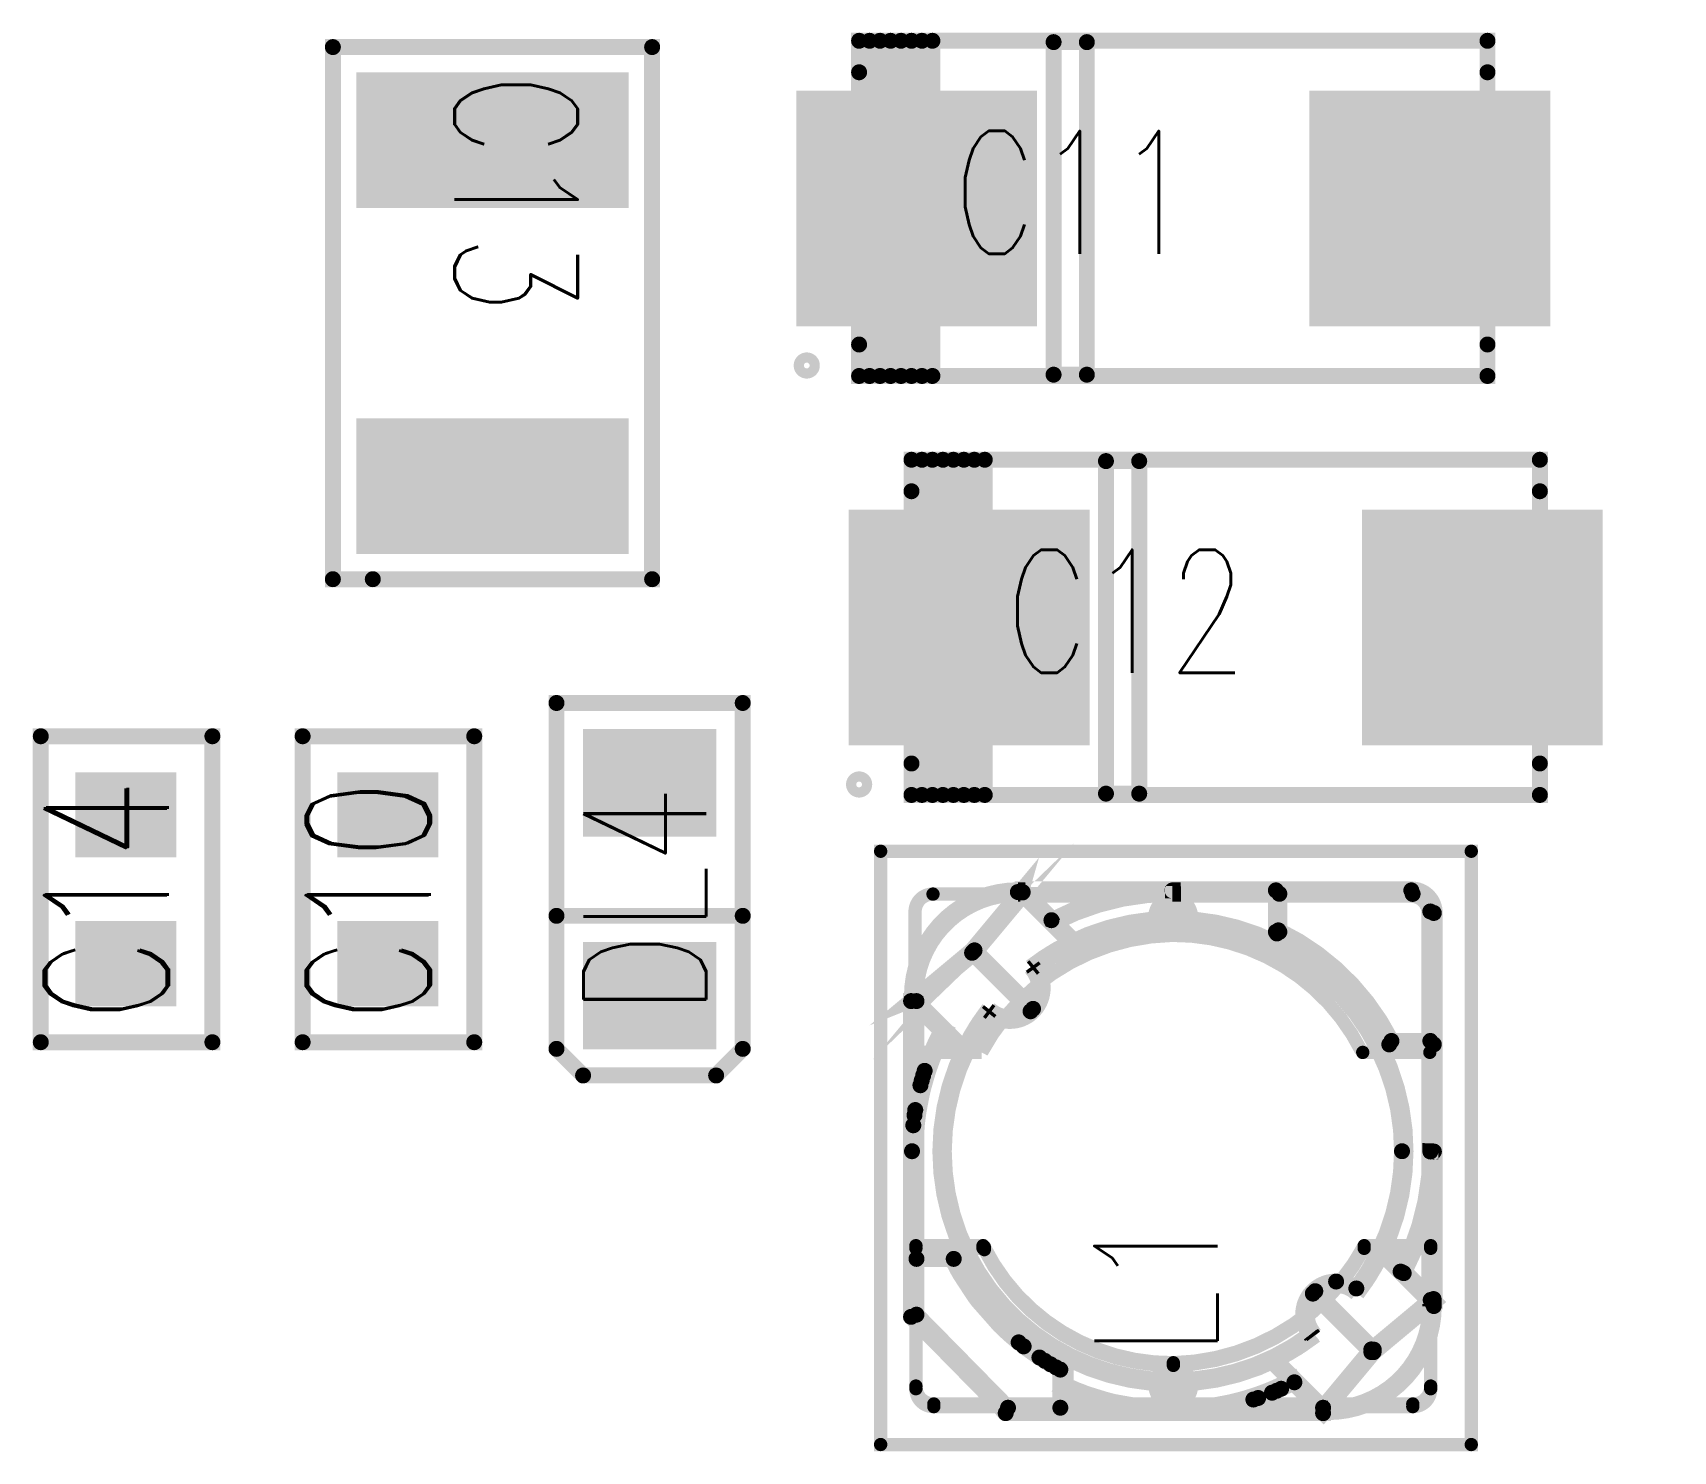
# Model space of a CAD drawing. Extents: x -711 to 95, y -82 to 290.
# Drawn here: x -610.89 to -595.23, y 140.63 to 154.18 of the extents above; entities that cross this region are included whole.
import ezdxf

# ---------------------------------------------------------------- set-up
doc = ezdxf.new("R2010")
doc.units = 0
doc.linetypes.add('TRMIDX_0', pattern=[2, 1, 1])
doc.linetypes.add('TRMIDX_1', pattern=[2, 1, 1])
for name, color, linetype in [('DRIL_NPLTE_THRU_01', 96, 'CONTINUOUS'), ('DRIL_NPLTE_THRU_02', 255, 'CONTINUOUS'), ('DRIL_NPLTE_THRU_03', 3, 'CONTINUOUS'), ('DRIL_NPLTE_THRU_04', 136, 'CONTINUOUS'), ('DRIL_NPLTE_THRU_05', 176, 'CONTINUOUS'), ('DRIL_NPLTE_THRU_06', 16, 'CONTINUOUS'), ('DRIL_PLTE_THRU_01', 96, 'CONTINUOUS'), ('DRIL_PLTE_THRU_02', 255, 'CONTINUOUS'), ('DRIL_PLTE_THRU_03', 3, 'CONTINUOUS'), ('DRIL_PLTE_THRU_04', 136, 'CONTINUOUS'), ('DRIL_PLTE_THRU_05', 176, 'CONTINUOUS'), ('DRIL_PLTE_THRU_06', 16, 'CONTINUOUS'), ('PADS_BOT', 1, 'CONTINUOUS'), ('PADS_INNER', 3, 'CONTINUOUS'), ('PADS_TOP', 3, 'CONTINUOUS'), ('PADS_XR_21', 3, 'CONTINUOUS'), ('PADS_XR_23', 136, 'CONTINUOUS'), ('PADS_XR_27', 3, 'CONTINUOUS'), ('PART_NAME_26', 255, 'CONTINUOUS'), ('PART_NAME_27', 3, 'CONTINUOUS'), ('PART_TOP_2DLINE_26', 255, 'CONTINUOUS'), ('PART_TOP_2DLINE_27', 3, 'CONTINUOUS'), ('PART_TOP_COPPER_21', 3, 'CONTINUOUS'), ('PART_TOP_COPPER_23', 136, 'CONTINUOUS'), ('PART_TOP_COPPER_26', 255, 'CONTINUOUS')]:
    doc.layers.add(name, color=color, linetype=linetype)
doc.styles.add('W0$1524', font='simplex', dxfattribs={"width": 0.75})

# ---------------------------------------------------------------- blocks, each defined once
blk = doc.blocks.new('SMOOTH_0$1524')
at = {"const_width": 0.0762}
blk.add_lwpolyline([(-0.0381, 0, 1), (0.0381, 0, 1)], format="xyb", close=True, dxfattribs=at)
blk = doc.blocks.new('PART_BODY_TOP_65')
at = {"layer": 'PART_TOP_2DLINE_26', "const_width": 0.1524}
blk.add_lwpolyline([(-1.4605, -0.8255), (-1.4605, 0.8128), (-1.4605, 0.8128), (1.4605, 0.8128), (1.4605, -0.8255), (-1.4605, -0.8255)], dxfattribs=at)
at = {"layer": 'PART_TOP_2DLINE_27', "const_width": 0.1524}
blk.add_lwpolyline([(-1.4605, -0.8255), (-1.4605, 0.8128), (-1.4605, 0.8128), (1.4605, 0.8128), (1.4605, -0.8255), (-1.4605, -0.8255)], dxfattribs=at)
at = {"layer": 'PART_TOP_2DLINE_26'}
for p in [(-1.4605, 0.8128), (-1.4605, 0.8128), (1.4605, 0.8128), (-1.4605, -0.8255), (-1.4605, -0.8255), (1.4605, -0.8255)]:
    blk.add_blockref('SMOOTH_0$1524', p, dxfattribs=at)
at = {"layer": 'PART_TOP_2DLINE_27'}
for p in [(-1.4605, 0.8128), (-1.4605, 0.8128), (1.4605, 0.8128), (-1.4605, -0.8255), (-1.4605, -0.8255), (1.4605, -0.8255)]:
    blk.add_blockref('SMOOTH_0$1524', p, dxfattribs=at)
blk = doc.blocks.new('DRIL_HOLE_0')
blk.add_lwpolyline([(0, 0, 1), (0, 0, 1)], format="xyb", close=True)
blk = doc.blocks.new('PAD_0')
blk.add_lwpolyline([(0, 0, 1), (0, 0, 1)], format="xyb", close=True)
blk = doc.blocks.new('PAD_1')
at = {"const_width": 0.8128}
blk.add_lwpolyline([(-0.4826, 0), (0.4826, 0)], dxfattribs=at)
blk = doc.blocks.new('STK_TOP_11')
at = {"layer": 'DRIL_PLTE_THRU_01'}
blk.add_blockref('DRIL_HOLE_0', (0, 0), dxfattribs=at)
at = {"layer": 'DRIL_PLTE_THRU_02'}
blk.add_blockref('DRIL_HOLE_0', (0, 0), dxfattribs=at)
at = {"layer": 'DRIL_PLTE_THRU_03'}
blk.add_blockref('DRIL_HOLE_0', (0, 0), dxfattribs=at)
at = {"layer": 'DRIL_PLTE_THRU_04'}
blk.add_blockref('DRIL_HOLE_0', (0, 0), dxfattribs=at)
at = {"layer": 'DRIL_PLTE_THRU_05'}
blk.add_blockref('DRIL_HOLE_0', (0, 0), dxfattribs=at)
at = {"layer": 'DRIL_PLTE_THRU_06'}
blk.add_blockref('DRIL_HOLE_0', (0, 0), dxfattribs=at)
at = {"layer": 'PADS_BOT'}
blk.add_blockref('PAD_0', (0, 0), dxfattribs=at)
at = {"layer": 'PADS_INNER'}
blk.add_blockref('PAD_0', (0, 0), dxfattribs=at)
at = {"layer": 'PADS_TOP', "rotation": 90}
blk.add_blockref('PAD_1', (0, 0), dxfattribs=at)
blk = doc.blocks.new('SYM_TOP_9')
for name, p in [('PART_BODY_TOP_65', (0, 0)), ('STK_TOP_11', (-0.7112, 0)), ('STK_TOP_11', (0.7112, 0))]:
    blk.add_blockref(name, p)
blk = doc.blocks.new('PART_TOP_9')
blk.add_blockref('SYM_TOP_9', (0, 0))
at = {"layer": 'PART_NAME_26', "style": 'W0$1524', "width": 0.75}
blk.add_text('C10', height=1.17348, dxfattribs=at).set_placement((-1.25603, -0.4109506667))
at = {"layer": 'PART_NAME_27', "style": 'W0$1524', "width": 0.75}
blk.add_text('C10', height=1.17348, dxfattribs=at).set_placement((-1.2644966667, -0.389784))
blk = doc.blocks.new('PART_BODY_TOP_85')
at = {"layer": 'PART_TOP_2DLINE_26', "const_width": 0.1524}
for points in [[(2.99974, 1.2996333333), (2.99974, 1.6002), (-2.99974, 1.6002), (-2.99974, 1.2996333333)], [(2.99974, -1.2996333333), (2.99974, -1.5997766667), (-2.99974, -1.5997766667), (-2.99974, -1.2996333333)]]:
    blk.add_lwpolyline(points, dxfattribs=at)
at = {"layer": 'PART_TOP_2DLINE_27', "const_width": 0.1524}
for points in [[(-2.99974, -1.5997766667), (-2.99974, 1.6002), (2.99974, 1.6002), (2.99974, -1.5997766667), (-2.99974, -1.5997766667)], [(-2.99974, -1.5997766667), (-2.99974, 1.6002)], [(-2.8998333333, -1.5997766667), (-2.8998333333, 1.6002)], [(-2.7999266667, -1.5997766667), (-2.7999266667, 1.6002)], [(-2.6995966667, -1.5997766667), (-2.6995966667, 1.6002)], [(-2.59969, -1.5997766667), (-2.59969, 1.6002)], [(-2.4997833333, -1.5997766667), (-2.4997833333, 1.6002)], [(-2.3998766667, -1.5997766667), (-2.3998766667, 1.6002)], [(-2.29997, -1.5997766667), (-2.29997, 1.6002)]]:
    blk.add_lwpolyline(points, dxfattribs=at)
at = {"layer": 'PART_TOP_COPPER_26', "const_width": 0.1524}
blk.add_lwpolyline([(-1.143, 1.5875), (-0.8255, 1.5875), (-0.8255, -1.5875), (-1.143, -1.5875)], close=True, dxfattribs=at)
blk.add_lwpolyline([(-3.54838, -1.4998693333, 1), (-3.4510133333, -1.4998693333, 1)], format="xyb", close=True, dxfattribs=at)
at = {"layer": 'PART_TOP_2DLINE_26'}
for p in [(-2.99974, 1.6002), (2.99974, 1.6002), (-2.99974, 1.2996333333), (2.99974, 1.2996333333), (-2.99974, -1.2996333333), (2.99974, -1.2996333333), (-2.99974, -1.5997766667), (2.99974, -1.5997766667)]:
    blk.add_blockref('SMOOTH_0$1524', p, dxfattribs=at)
at = {"layer": 'PART_TOP_2DLINE_27'}
for p in [(-2.99974, 1.6002), (-2.99974, 1.6002), (-2.8998333333, 1.6002), (-2.7999266667, 1.6002), (-2.6995966667, 1.6002), (-2.59969, 1.6002), (-2.4997833333, 1.6002), (-2.3998766667, 1.6002), (-2.29997, 1.6002), (2.99974, 1.6002), (-2.99974, -1.5997766667), (-2.99974, -1.5997766667), (-2.99974, -1.5997766667), (-2.8998333333, -1.5997766667), (-2.7999266667, -1.5997766667), (-2.6995966667, -1.5997766667), (-2.59969, -1.5997766667), (-2.4997833333, -1.5997766667), (-2.3998766667, -1.5997766667), (-2.29997, -1.5997766667), (2.99974, -1.5997766667)]:
    blk.add_blockref('SMOOTH_0$1524', p, dxfattribs=at)
at = {"layer": 'PART_TOP_COPPER_26'}
for p in [(-1.143, 1.5875), (-0.8255, 1.5875), (-1.143, -1.5875), (-0.8255, -1.5875)]:
    blk.add_blockref('SMOOTH_0$1524', p, dxfattribs=at)
blk = doc.blocks.new('PAD_2')
at = {"const_width": 2.2495933333}
blk.add_lwpolyline([(-1.1497733333, 0), (1.1497733333, 0)], dxfattribs=at)
blk = doc.blocks.new('STK_TOP_35')
at = {"layer": 'DRIL_NPLTE_THRU_01'}
blk.add_blockref('DRIL_HOLE_0', (0, 0), dxfattribs=at)
at = {"layer": 'DRIL_NPLTE_THRU_02'}
blk.add_blockref('DRIL_HOLE_0', (0, 0), dxfattribs=at)
at = {"layer": 'DRIL_NPLTE_THRU_03'}
blk.add_blockref('DRIL_HOLE_0', (0, 0), dxfattribs=at)
at = {"layer": 'DRIL_NPLTE_THRU_04'}
blk.add_blockref('DRIL_HOLE_0', (0, 0), dxfattribs=at)
at = {"layer": 'DRIL_NPLTE_THRU_05'}
blk.add_blockref('DRIL_HOLE_0', (0, 0), dxfattribs=at)
at = {"layer": 'DRIL_NPLTE_THRU_06'}
blk.add_blockref('DRIL_HOLE_0', (0, 0), dxfattribs=at)
at = {"layer": 'PADS_BOT'}
blk.add_blockref('PAD_0', (0, 0), dxfattribs=at)
at = {"layer": 'PADS_INNER'}
blk.add_blockref('PAD_0', (0, 0), dxfattribs=at)
at = {"layer": 'PADS_TOP'}
blk.add_blockref('PAD_2', (0, 0), dxfattribs=at)
at = {"layer": 'PADS_XR_27'}
blk.add_blockref('PAD_0', (0, 0), dxfattribs=at)
blk = doc.blocks.new('SYM_TOP_29')
for name, p in [('PART_BODY_TOP_85', (0, 0)), ('STK_TOP_35', (-2.44983, 0)), ('STK_TOP_35', (2.44983, 0))]:
    blk.add_blockref(name, p)
blk = doc.blocks.new('PART_TOP_10')
blk.add_blockref('SYM_TOP_29', (0, 0))
at = {"layer": 'PART_NAME_26', "style": 'W0$1524', "width": 0.75}
blk.add_text('C11', height=1.17348, dxfattribs=at).set_placement((-2.1001566667, -0.432964))
at = {"layer": 'PART_NAME_27', "style": 'W0$1524', "width": 0.75}
blk.add_text('C11', height=1.17348, dxfattribs=at).set_placement((-2.1001566667, -0.432964))
blk = doc.blocks.new('PART_TOP_11')
blk.add_blockref('SYM_TOP_29', (0, 0))
at = {"layer": 'PART_NAME_26', "style": 'W0$1524', "width": 0.75}
blk.add_text('C12', height=1.17348, dxfattribs=at).set_placement((-2.1001566667, -0.432964))
at = {"layer": 'PART_NAME_27', "style": 'W0$1524', "width": 0.75}
blk.add_text('C12', height=1.17348, dxfattribs=at).set_placement((-2.1001566667, -0.432964))
blk = doc.blocks.new('PART_BODY_TOP_63')
at = {"layer": 'PART_TOP_2DLINE_26', "const_width": 0.1524}
blk.add_lwpolyline([(2.54, -1.143), (2.54, -1.524), (-2.54, -1.524), (-2.54, 1.524), (2.54, 1.524), (2.54, -1.143)], dxfattribs=at)
at = {"layer": 'PART_TOP_2DLINE_27', "const_width": 0.1524}
blk.add_lwpolyline([(2.54, -1.524), (2.54, 1.524), (-2.54, 1.524), (-2.54, -1.524), (2.54, -1.524)], dxfattribs=at)
at = {"layer": 'PART_TOP_2DLINE_26'}
for p in [(-2.54, 1.524), (2.54, 1.524), (2.54, -1.143), (2.54, -1.143), (-2.54, -1.524), (2.54, -1.524)]:
    blk.add_blockref('SMOOTH_0$1524', p, dxfattribs=at)
at = {"layer": 'PART_TOP_2DLINE_27'}
for p in [(-2.54, 1.524), (2.54, 1.524), (-2.54, -1.524), (2.54, -1.524), (2.54, -1.524)]:
    blk.add_blockref('SMOOTH_0$1524', p, dxfattribs=at)
blk = doc.blocks.new('PAD_3')
at = {"const_width": 1.2954}
blk.add_lwpolyline([(-1.3000566667, 0), (1.3000566667, 0)], dxfattribs=at)
blk = doc.blocks.new('STK_TOP_9')
at = {"layer": 'DRIL_PLTE_THRU_01'}
blk.add_blockref('DRIL_HOLE_0', (0, 0), dxfattribs=at)
at = {"layer": 'DRIL_PLTE_THRU_02'}
blk.add_blockref('DRIL_HOLE_0', (0, 0), dxfattribs=at)
at = {"layer": 'DRIL_PLTE_THRU_03'}
blk.add_blockref('DRIL_HOLE_0', (0, 0), dxfattribs=at)
at = {"layer": 'DRIL_PLTE_THRU_04'}
blk.add_blockref('DRIL_HOLE_0', (0, 0), dxfattribs=at)
at = {"layer": 'DRIL_PLTE_THRU_05'}
blk.add_blockref('DRIL_HOLE_0', (0, 0), dxfattribs=at)
at = {"layer": 'DRIL_PLTE_THRU_06'}
blk.add_blockref('DRIL_HOLE_0', (0, 0), dxfattribs=at)
at = {"layer": 'PADS_BOT'}
blk.add_blockref('PAD_0', (0, 0), dxfattribs=at)
at = {"layer": 'PADS_INNER'}
blk.add_blockref('PAD_0', (0, 0), dxfattribs=at)
at = {"layer": 'PADS_TOP', "rotation": 90}
blk.add_blockref('PAD_3', (0, 0), dxfattribs=at)
blk = doc.blocks.new('SYM_TOP_7')
for name, p in [('STK_TOP_9', (-1.651, 0)), ('STK_TOP_9', (1.651, 0)), ('PART_BODY_TOP_63', (0, 0))]:
    blk.add_blockref(name, p)
blk = doc.blocks.new('PART_TOP_12')
blk.add_blockref('SYM_TOP_7', (0, 0))
at = {"layer": 'PART_NAME_26', "style": 'W0$1524', "width": 0.75}
blk.add_text('C13', height=1.17348, dxfattribs=at).set_placement((-2.2931966667, -0.3635373333))
at = {"layer": 'PART_NAME_27', "style": 'W0$1524', "width": 0.75}
blk.add_text('C13', height=1.17348, dxfattribs=at).set_placement((-2.2915033333, -0.3601506667))
blk = doc.blocks.new('PART_TOP_13')
blk.add_blockref('SYM_TOP_9', (0, 0))
at = {"layer": 'PART_NAME_26', "style": 'W0$1524', "width": 0.75}
blk.add_text('C14', height=1.17348, dxfattribs=at).set_placement((-1.25603, -0.4109506667))
at = {"layer": 'PART_NAME_27', "style": 'W0$1524', "width": 0.75}
blk.add_text('C14', height=1.17348, dxfattribs=at).set_placement((-1.2644966667, -0.389784))
blk = doc.blocks.new('PART_BODY_TOP_72')
at = {"layer": 'PART_TOP_2DLINE_26', "const_width": 0.1524}
for points in [[(-1.778, -0.635), (-1.524, -0.889), (1.778, -0.889), (1.778, 0.889), (-1.524, 0.889), (-1.778, 0.635), (-1.778, -0.635)], [(-0.254, 0.889), (-0.254, -0.889)]]:
    blk.add_lwpolyline(points, dxfattribs=at)
at = {"layer": 'PART_TOP_2DLINE_27', "const_width": 0.1524}
for points in [[(-1.778, -0.635), (-1.524, -0.889), (1.778, -0.889), (1.778, 0.889), (-1.524, 0.889), (-1.778, 0.635), (-1.778, -0.635)], [(-0.254, 0.889), (-0.254, -0.889)]]:
    blk.add_lwpolyline(points, dxfattribs=at)
at = {"layer": 'PART_TOP_2DLINE_26'}
for p in [(-1.524, 0.889), (-0.254, 0.889), (1.778, 0.889), (-1.778, 0.635), (-1.778, -0.635), (-1.778, -0.635), (-1.524, -0.889), (-0.254, -0.889), (1.778, -0.889)]:
    blk.add_blockref('SMOOTH_0$1524', p, dxfattribs=at)
at = {"layer": 'PART_TOP_2DLINE_27'}
for p in [(-1.524, 0.889), (-0.254, 0.889), (1.778, 0.889), (-1.778, 0.635), (-1.778, -0.635), (-1.778, -0.635), (-1.524, -0.889), (-0.254, -0.889), (1.778, -0.889)]:
    blk.add_blockref('SMOOTH_0$1524', p, dxfattribs=at)
blk = doc.blocks.new('PAD_7')
at = {"const_width": 1.02616}
blk.add_lwpolyline([(-0.6366933333, 0), (0.6366933333, 0)], dxfattribs=at)
blk = doc.blocks.new('STK_TOP_22')
at = {"layer": 'DRIL_PLTE_THRU_01'}
blk.add_blockref('DRIL_HOLE_0', (0, 0), dxfattribs=at)
at = {"layer": 'DRIL_PLTE_THRU_02'}
blk.add_blockref('DRIL_HOLE_0', (0, 0), dxfattribs=at)
at = {"layer": 'DRIL_PLTE_THRU_03'}
blk.add_blockref('DRIL_HOLE_0', (0, 0), dxfattribs=at)
at = {"layer": 'DRIL_PLTE_THRU_04'}
blk.add_blockref('DRIL_HOLE_0', (0, 0), dxfattribs=at)
at = {"layer": 'DRIL_PLTE_THRU_05'}
blk.add_blockref('DRIL_HOLE_0', (0, 0), dxfattribs=at)
at = {"layer": 'DRIL_PLTE_THRU_06'}
blk.add_blockref('DRIL_HOLE_0', (0, 0), dxfattribs=at)
at = {"layer": 'PADS_BOT'}
blk.add_blockref('PAD_0', (0, 0), dxfattribs=at)
at = {"layer": 'PADS_INNER'}
blk.add_blockref('PAD_0', (0, 0), dxfattribs=at)
at = {"layer": 'PADS_TOP', "rotation": 90}
blk.add_blockref('PAD_7', (0, 0), dxfattribs=at)
at = {"layer": 'PADS_XR_27'}
blk.add_blockref('PAD_0', (0, 0), dxfattribs=at)
blk = doc.blocks.new('SYM_TOP_16')
for name, p in [('STK_TOP_22', (-1.016, 0)), ('STK_TOP_22', (1.016, 0)), ('PART_BODY_TOP_72', (0, 0))]:
    blk.add_blockref(name, p)
blk = doc.blocks.new('PART_TOP_47')
blk.add_blockref('SYM_TOP_16', (0, 0))
at = {"layer": 'PART_NAME_26', "style": 'W0$1524', "width": 0.75}
blk.add_text('DL4', height=1.17348, dxfattribs=at).set_placement((-1.2022666667, -0.5413373333))
at = {"layer": 'PART_NAME_27', "style": 'W0$1524', "width": 0.75}
blk.add_text('DL4', height=1.17348, dxfattribs=at).set_placement((-1.2018433333, -0.5413373333))
blk = doc.blocks.new('SMOOTH_0$127')
at = {"const_width": 0.0635}
blk.add_lwpolyline([(-0.03175, 0, 1), (0.03175, 0, 1)], format="xyb", close=True, dxfattribs=at)
blk = doc.blocks.new('PART_BODY_TOP_76')
at = {"layer": 'PART_TOP_2DLINE_26'}
for points, const_width in [([(-2.80162, -2.8448), (-2.80162, 2.794), (2.86258, 2.794), (2.86258, -2.8448), (-2.80162, -2.8448)], 0.127), ([(-1.0291233333, 2.0963466667), (-1.0291233333, 2.4519466667), (-1.5616766667, 2.4519466667), (-2.4502533333, 1.5781866667), (-2.4502533333, 1.0786533333), (-2.0861866667, 1.0786533333), (-2.06502, 1.1192933333), (-2.0349633333, 1.1730566667), (-2.0032133333, 1.2259733333), (-1.9706166667, 1.2780433333), (-1.86436, 1.42875), (-1.82626, 1.4765866667), (-1.7873133333, 1.524), (-1.7470966667, 1.5701433333), (-1.70561, 1.6150166667), (-1.6628533333, 1.6590433333), (-1.4334066667, 1.8613966667), (-1.3843, 1.8982266667), (-1.17856, 2.0328466667), (-1.12522, 2.0633266667), (-1.01473, 2.11963), (-0.99187, 2.0734866667), (-1.0460566667, 2.0463933333), (-1.09982, 2.01803), (-1.15189, 1.9883966667), (-1.35382, 1.8571633333), (-1.4012333333, 1.82118), (-1.4943666667, 1.7454033333), (-1.53924, 1.70561), (-1.5832666667, 1.66497), (-1.6264466667, 1.62306), (-1.66751, 1.5803033333), (-1.70815, 1.5358533333), (-1.74752, 1.49098), (-1.8588566667, 1.3495866667), (-1.89357, 1.30048), (-1.9896666667, 1.1476566667), (-2.0193, 1.0951633333), (-2.05486, 1.0270066667), (-2.5019, 1.0270066667), (-2.5019, 1.6002), (-1.58242, 2.5035933333), (-0.9774766667, 2.5035933333), (-0.9774766667, 2.0963466667), (-1.0291233333, 2.0963466667)], 0.1524), ([(-1.58242, 2.5035933333), (1.4321366667, 2.5035933333), (1.4321366667, 2.4519466667), (-1.5616766667, 2.4519466667)], 0.1524), ([(-0.00127, 2.4947033333), (0.24638, 2.4824266667), (0.3437466667, 2.4709966667), (0.3920066667, 2.4638), (0.62865, 2.41427), (0.6747933333, 2.4019933333), (0.7209366667, 2.3884466667), (0.7662333333, 2.3740533333), (0.81153, 2.3592366667), (0.9444566667, 2.30886), (0.98806, 2.2906566667), (1.03124, 2.2711833333), (1.1578166667, 2.2098), (1.143, 2.1797433333), (1.0176933333, 2.2411266667), (0.93218, 2.2779566667), (0.889, 2.2957366667), (0.8009466667, 2.32791), (0.7564966667, 2.3427266667), (0.7112, 2.3566966667), (0.6206066667, 2.38252), (0.5744633333, 2.39395), (0.52832, 2.4045333333), (0.38735, 2.4312033333), (0.3395133333, 2.4384), (0.2434166667, 2.44983), (-0.0016933333, 2.4616833333), (-0.00127, 2.4947033333)], 0.1524), ([(-2.5019, 1.6002), (-2.5019, -1.43002), (-2.4502533333, -1.43002), (-2.4502533333, 1.5781866667)], 0.1524), ([(-2.20726, -1.1561233333), (-2.2690666667, -1.0295466667), (-2.28854, -0.9863666667), (-2.3067433333, -0.9427633333), (-2.35712, -0.8098366667), (-2.3719366667, -0.76454), (-2.38633, -0.71882), (-2.3998766667, -0.6731), (-2.4121533333, -0.6269566667), (-2.4616833333, -0.3903133333), (-2.46888, -0.3420533333), (-2.47523, -0.29337), (-2.48031, -0.2446866667), (-2.4925866667, 0.0033866667), (-2.4892, 0.13843), (-2.48285, 0.22733), (-2.4786166667, 0.27178), (-2.4731133333, 0.3158066667), (-2.46761, 0.35941), (-2.4608366667, 0.4030133333), (-2.4451733333, 0.48895), (-2.4367066667, 0.5317066667), (-2.42697, 0.5744633333), (-2.41681, 0.6163733333), (-2.4058033333, 0.6582833333), (-2.35458, 0.82296), (-2.3401866667, 0.8636), (-2.32537, 0.9033933333), (-2.3092833333, 0.9427633333), (-2.27584, 1.02108), (-2.25806, 1.0600266667), (-2.2280033333, 1.0460566667), (-2.2788033333, 0.9304866667), (-2.29362, 0.89154), (-2.3092833333, 0.85217), (-2.3232533333, 0.8128), (-2.37363, 0.6498166667), (-2.3846366667, 0.60833), (-2.39522, 0.5668433333), (-2.4405166667, 0.3119966667), (-2.44602, 0.2683933333), (-2.44983, 0.22479), (-2.45618, 0.13716), (-2.4595666667, 0.00381), (-2.4477133333, -0.2413), (-2.44221, -0.2891366667), (-2.4362833333, -0.3373966667), (-2.4290866667, -0.38481), (-2.4024166667, -0.52578), (-2.3918333333, -0.5723466667), (-2.3804033333, -0.6180666667), (-2.3681266667, -0.6637866667), (-2.35458, -0.7090833333), (-2.34061, -0.7539566667), (-2.3257933333, -0.79883), (-2.31013, -0.8428566667), (-2.29362, -0.88646), (-2.2762633333, -0.9300633333), (-2.25806, -0.97282), (-2.23901, -1.016), (-2.1776266667, -1.1408833333), (-2.20726, -1.1561233333)], 0.1524), ([(-1.33731, -1.3555133333), (-1.8956866667, -1.9143133333), (-1.9193933333, -1.89103), (-1.3605933333, -1.33223), (-1.33731, -1.3555133333)], 0.1524)]:
    blk.add_lwpolyline(points, dxfattribs=dict(at, const_width=const_width))
at = {"layer": 'PART_TOP_2DLINE_26', "const_width": 0.1524}
for points in [[(1.91643, 1.8978033333), (1.3580533333, 1.3394266667), (1.33477, 1.36271), (1.8931466667, 1.9210866667), (1.91643, 1.8978033333), (1.905, 1.9096566667), (2.46888, 1.4393333333), (2.4722666667, 1.4380633333, 0.0082905039), (2.4731133333, 1.4842066667, 0.4142135624), (1.4791266667, 2.4781933333, 0.009163235), (1.4334066667, 2.4773466667), (1.4346766667, 2.47396), (1.905, 1.9096566667), (1.9155833333, 1.9223566667), (2.4769233333, 1.45415), (2.45618, 1.4600766667, -0.0008726648), (2.45618, 1.4842066667, 0.4142135624), (1.4791266667, 2.4616833333, 0.0008726648), (1.4575366667, 2.46126), (1.44907, 2.4824266667), (1.9177, 1.92024), (1.8923, 1.8990733333), (1.4202833333, 2.46507), (1.4088533333, 2.49301, -0.0157092553), (1.4778566667, 2.49555, -0.4142135624), (2.49047, 1.48336, -0.0143999615), (2.48793, 1.4156266667), (2.4604133333, 1.4245166667), (1.8944166667, 1.8969566667), (1.9155833333, 1.9223566667), (1.4329833333, 2.50063), (0.9199033333, 1.9871266667, -0.05284532), (1.3224933333, 1.7445566667), (1.34239, 1.7712266667, 0.0475961146), (0.9762066667, 1.9968633333), (1.4308666667, 2.4515233333), (1.8944166667, 1.8969566667), (2.4464433333, 1.4359466667), (1.9922066667, 0.9812866667, 0.0493455448), (1.7555633333, 1.3610166667, -0.1957391113), (1.5578666667, 1.2797366667, -0.4142135624), (1.2755033333, 1.5621, -0.1803788929), (1.3453533333, 1.74752), (1.31953, 1.7682633333, 0.1799283993), (1.2424833333, 1.5621, 0.4142135624), (1.55702, 1.2475633333, 0.1664456375), (1.75006, 1.3136033333, -0.0467215092), (1.9642666667, 0.9622366667), (1.98247, 0.9249833333), (2.49555, 1.4380633333), (1.9155833333, 1.9223566667)], [(-1.2454466667, -1.55448, -0.1664456375), (-1.3114866667, -1.74752, 0.1610692276), (-0.0008466667, -2.1835533333, 0.4142135624), (2.1860933333, 0.0033866667, 0.163308279), (1.7394766667, 1.3275733333), (1.7661466667, 1.3470466667, -0.163308279), (2.2191133333, 0.0033866667, -0.4142135624), (-0.0016933333, -2.21742, -0.1651006682), (-1.3593233333, -1.75387, 0.1961921999), (-1.27762, -1.55575, 0.4142135624), (-1.5604066667, -1.2729633333, 0.1961921999), (-1.7585266667, -1.3542433333, -0.1651006682), (-2.2220766667, 0.0033866667, -0.4142135624), (-0.00127, 2.2241933333, -0.1651006682), (1.35636, 1.7610666667, 0.1966453661), (1.2746566667, 1.5625233333, 0.4137024596), (1.55702, 1.2805833333, 0.1812800931), (1.74244, 1.35001), (1.7631833333, 1.32461, -0.1799283993), (1.55702, 1.24714, -0.4142135624), (1.2424833333, 1.5616766667, -0.1664456375), (1.3085233333, 1.7547166667, 0.1610692276), (-0.0021166667, 2.1911733333, 0.4142135624), (-2.1886333333, 0.0042333333, 0.1619646581), (-1.7521766667, -1.3064066667), (-1.7661466667, -1.3174133333), (-1.74498, -1.3432366667, -0.1803788929), (-1.55956, -1.2733866667, -0.4142135624), (-1.27762, -1.5553266667, -0.1966453661), (-1.3589, -1.75387, 0.0502203722), (-0.97917, -1.9896666667), (-1.43383, -2.44475), (-1.89484, -1.8923), (-2.4494066667, -1.42875), (-1.9947466667, -0.97409, 0.0480334445), (-1.7686866667, -1.3402733333), (-1.74244, -1.3208, -0.0545956866), (-1.98501, -0.9177866667), (-2.4985133333, -1.4308666667), (-1.92024, -1.9134666667), (-1.4359466667, -2.4938566667), (-0.92202, -1.97993, -0.0515327576), (-1.3114866667, -1.7479433333, 0.1651006682), (-1.2454466667, -1.55448, 0.4142135624), (-1.55956, -1.2403666667, 0.1803788929), (-1.7661466667, -1.3174133333), (-1.7521766667, -1.3064066667, -0.1664456375), (-1.55956, -1.2403666667)], [(2.2733, -2.4870833333), (1.01854, -2.4870833333), (1.01854, -2.0620566667, 0.1664456375), (2.07772, -0.9889066667), (2.1073533333, -1.0037233333, -0.1646524745), (1.05156, -2.0828), (1.05156, -2.4540633333), (2.2876933333, -2.45364, 0.3689194771), (2.4553333333, -2.28473), (2.45618, -1.0126133333), (2.0925366667, -1.0126133333), (2.0925366667, -0.9795933333), (2.4892, -0.9795933333), (2.4892, -2.2724533333, -0.4116598905), (2.2728766667, -2.4870833333), (2.2728766667, -2.4963966667, 0.4131915413), (2.4985133333, -2.2716066667), (2.4985133333, 1.4372166667), (2.4464433333, 1.4372166667), (2.4464433333, -2.2716066667, -0.3908893681), (2.286, -2.4443266667), (-1.4351, -2.44475), (-1.4351, -2.4963966667), (2.27457, -2.4963966667)], [(2.2042966667, 1.16332, -0.1214560422), (2.4892, 0.0071966667), (2.4892, 0.00381), (2.45618, 0.0033866667), (2.45618, 0.0080433333, 0.1214560422), (2.1746633333, 1.14808), (2.2042966667, 1.16332)], [(-1.4507633333, -2.47396), (-1.9193933333, -1.9121966667), (-1.89357, -1.89103), (-1.42113, -2.45745), (-1.4126633333, -2.4849666667, -0.0157092553), (-1.47955, -2.4870833333, -0.4142135624), (-2.4921633333, -1.47447, -0.0152728183), (-2.4900466667, -1.40462), (-2.46126, -1.41732), (-1.8956866667, -1.8889133333), (-1.9172766667, -1.9143133333), (-2.4578733333, -1.45542, 0.0013089977), (-2.4582966667, -1.4761633333, 0.4142135624), (-1.48082, -2.45364, 0.0026179999), (-1.4571133333, -2.4532166667), (-1.4507633333, -2.47396), (-1.4351, -2.4693033333), (-1.4359466667, -2.4659166667), (-1.9066933333, -1.9016133333), (-2.47015, -1.4317133333), (-2.47396, -1.43002, 0.0082905039), (-2.4748066667, -1.4761633333, 0.4142135624), (-1.48082, -2.47015, 0.009163235), (-1.4351, -2.4693033333)], [(-0.0046566667, -2.48793, -0.1214560422), (-1.1654366667, -2.19964), (-1.15062, -2.17043, 0.1210132968), (-0.0042333333, -2.4544866667), (-0.00127, -2.4544866667), (-0.0016933333, -2.48793)]]:
    blk.add_lwpolyline(points, format="xyb", dxfattribs=at)
at = {"layer": 'PART_TOP_2DLINE_27', "const_width": 0.1524}
for points in [[(1.91643, 1.8978033333), (1.3580533333, 1.3394266667), (1.33477, 1.36271), (1.8931466667, 1.9210866667), (1.91643, 1.8978033333), (1.905, 1.9096566667), (2.46888, 1.4393333333), (2.4722666667, 1.4380633333, 0.0082905039), (2.4731133333, 1.4842066667, 0.4142135624), (1.4791266667, 2.4781933333, 0.009163235), (1.4334066667, 2.4773466667), (1.4346766667, 2.47396), (1.905, 1.9096566667), (1.9155833333, 1.9223566667), (2.4769233333, 1.45415), (2.45618, 1.4600766667, -0.0008726648), (2.45618, 1.4842066667, 0.4142135624), (1.4791266667, 2.4616833333, 0.0008726648), (1.4575366667, 2.46126), (1.44907, 2.4824266667), (1.9177, 1.92024), (1.8923, 1.8990733333), (1.4202833333, 2.46507), (1.4088533333, 2.49301, -0.0157092553), (1.4778566667, 2.49555, -0.4142135624), (2.49047, 1.48336, -0.0143999615), (2.48793, 1.4156266667), (2.4604133333, 1.4245166667), (1.8944166667, 1.8969566667), (1.9155833333, 1.9223566667), (1.4329833333, 2.50063), (0.9199033333, 1.9871266667, -0.05284532), (1.3224933333, 1.7445566667), (1.34239, 1.7712266667, 0.0475961146), (0.9762066667, 1.9968633333), (1.4308666667, 2.4515233333), (1.8944166667, 1.8969566667), (2.4464433333, 1.4359466667), (1.9922066667, 0.9812866667, 0.0493455448), (1.7555633333, 1.3610166667, -0.1957391113), (1.5578666667, 1.2797366667, -0.4142135624), (1.2755033333, 1.5621, -0.1803788929), (1.3453533333, 1.74752), (1.31953, 1.7682633333, 0.1799283993), (1.2424833333, 1.5621, 0.4142135624), (1.55702, 1.2475633333, 0.1664456375), (1.75006, 1.3136033333, -0.0467215092), (1.9642666667, 0.9622366667), (1.98247, 0.9249833333), (2.49555, 1.4380633333), (1.9155833333, 1.9223566667)], [(-1.2454466667, -1.55448, -0.1664456375), (-1.3114866667, -1.74752, 0.1610692276), (-0.0008466667, -2.1835533333, 0.4142135624), (2.1860933333, 0.0033866667, 0.163308279), (1.7394766667, 1.3275733333), (1.7661466667, 1.3470466667, -0.163308279), (2.2191133333, 0.0033866667, -0.4142135624), (-0.0016933333, -2.21742, -0.1651006682), (-1.3593233333, -1.75387, 0.1961921999), (-1.27762, -1.55575, 0.4142135624), (-1.5604066667, -1.2729633333, 0.1961921999), (-1.7585266667, -1.3542433333, -0.1651006682), (-2.2220766667, 0.0033866667, -0.4142135624), (-0.00127, 2.2241933333, -0.1651006682), (1.35636, 1.7610666667, 0.1966453661), (1.2746566667, 1.5625233333, 0.4137024596), (1.55702, 1.2805833333, 0.1812800931), (1.74244, 1.35001), (1.7631833333, 1.32461, -0.1799283993), (1.55702, 1.24714, -0.4142135624), (1.2424833333, 1.5616766667, -0.1664456375), (1.3085233333, 1.7547166667, 0.1610692276), (-0.0021166667, 2.1911733333, 0.4142135624), (-2.1886333333, 0.0042333333, 0.1619646581), (-1.7521766667, -1.3064066667), (-1.7661466667, -1.3174133333), (-1.74498, -1.3432366667, -0.1803788929), (-1.55956, -1.2733866667, -0.4142135624), (-1.27762, -1.5553266667, -0.1966453661), (-1.3589, -1.75387, 0.0502203722), (-0.97917, -1.9896666667), (-1.43383, -2.44475), (-1.89484, -1.8923), (-2.4494066667, -1.42875), (-1.9947466667, -0.97409, 0.0480334445), (-1.7686866667, -1.3402733333), (-1.74244, -1.3208, -0.0545956866), (-1.98501, -0.9177866667), (-2.4985133333, -1.4308666667), (-1.92024, -1.9134666667), (-1.4359466667, -2.4938566667), (-0.92202, -1.97993, -0.0515327576), (-1.3114866667, -1.7479433333, 0.1651006682), (-1.2454466667, -1.55448, 0.4142135624), (-1.55956, -1.2403666667, 0.1803788929), (-1.7661466667, -1.3174133333), (-1.7521766667, -1.3064066667, -0.1664456375), (-1.55956, -1.2403666667)], [(2.2733, -2.4870833333), (1.01854, -2.4870833333), (1.01854, -2.0620566667, 0.1664456375), (2.07772, -0.9889066667), (2.1073533333, -1.0037233333, -0.1646524745), (1.05156, -2.0828), (1.05156, -2.4540633333), (2.2876933333, -2.45364, 0.3689194771), (2.4553333333, -2.28473), (2.45618, -1.0126133333), (2.0925366667, -1.0126133333), (2.0925366667, -0.9795933333), (2.4892, -0.9795933333), (2.4892, -2.2724533333, -0.4116598905), (2.2728766667, -2.4870833333), (2.2728766667, -2.4963966667, 0.4131915413), (2.4985133333, -2.2716066667), (2.4985133333, 1.4372166667), (2.4464433333, 1.4372166667), (2.4464433333, -2.2716066667, -0.3908893681), (2.286, -2.4443266667), (-1.4351, -2.44475), (-1.4351, -2.4963966667), (2.27457, -2.4963966667)], [(2.2042966667, 1.16332, -0.1214560422), (2.4892, 0.0071966667), (2.4892, 0.00381), (2.45618, 0.0033866667), (2.45618, 0.0080433333, 0.1214560422), (2.1746633333, 1.14808), (2.2042966667, 1.16332)], [(-1.4507633333, -2.47396), (-1.9193933333, -1.9121966667), (-1.89357, -1.89103), (-1.42113, -2.45745), (-1.4126633333, -2.4849666667, -0.0157092553), (-1.47955, -2.4870833333, -0.4142135624), (-2.4921633333, -1.47447, -0.0152728183), (-2.4900466667, -1.40462), (-2.46126, -1.41732), (-1.8956866667, -1.8889133333), (-1.9172766667, -1.9143133333), (-2.4578733333, -1.45542, 0.0013089977), (-2.4582966667, -1.4761633333, 0.4142135624), (-1.48082, -2.45364, 0.0026179999), (-1.4571133333, -2.4532166667), (-1.4507633333, -2.47396), (-1.4351, -2.4693033333), (-1.4359466667, -2.4659166667), (-1.9066933333, -1.9016133333), (-2.47015, -1.4317133333), (-2.47396, -1.43002, 0.0082905039), (-2.4748066667, -1.4761633333, 0.4142135624), (-1.48082, -2.47015, 0.009163235), (-1.4351, -2.4693033333)], [(-0.0046566667, -2.48793, -0.1214560422), (-1.1654366667, -2.19964), (-1.15062, -2.17043, 0.1210132968), (-0.0042333333, -2.4544866667), (-0.00127, -2.4544866667), (-0.0016933333, -2.48793)]]:
    blk.add_lwpolyline(points, format="xyb", dxfattribs=at)
for points in [[(-1.0291233333, 2.0963466667), (-1.0291233333, 2.4519466667), (-1.5616766667, 2.4519466667), (-2.4502533333, 1.5781866667), (-2.4502533333, 1.0786533333), (-2.0861866667, 1.0786533333), (-2.06502, 1.1192933333), (-2.0349633333, 1.1730566667), (-2.0032133333, 1.2259733333), (-1.9706166667, 1.2780433333), (-1.86436, 1.42875), (-1.82626, 1.4765866667), (-1.7873133333, 1.524), (-1.7470966667, 1.5701433333), (-1.70561, 1.6150166667), (-1.6628533333, 1.6590433333), (-1.4334066667, 1.8613966667), (-1.3843, 1.8982266667), (-1.17856, 2.0328466667), (-1.12522, 2.0633266667), (-1.01473, 2.11963), (-0.99187, 2.0734866667), (-1.0460566667, 2.0463933333), (-1.09982, 2.01803), (-1.15189, 1.9883966667), (-1.35382, 1.8571633333), (-1.4012333333, 1.82118), (-1.4943666667, 1.7454033333), (-1.53924, 1.70561), (-1.5832666667, 1.66497), (-1.6264466667, 1.62306), (-1.66751, 1.5803033333), (-1.70815, 1.5358533333), (-1.74752, 1.49098), (-1.8588566667, 1.3495866667), (-1.89357, 1.30048), (-1.9896666667, 1.1476566667), (-2.0193, 1.0951633333), (-2.05486, 1.0270066667), (-2.5019, 1.0270066667), (-2.5019, 1.6002), (-1.58242, 2.5035933333), (-0.9774766667, 2.5035933333), (-0.9774766667, 2.0963466667), (-1.0291233333, 2.0963466667)], [(-1.58242, 2.5035933333), (1.4321366667, 2.5035933333), (1.4321366667, 2.4519466667), (-1.5616766667, 2.4519466667)], [(-0.00127, 2.4947033333), (0.24638, 2.4824266667), (0.3437466667, 2.4709966667), (0.3920066667, 2.4638), (0.62865, 2.41427), (0.6747933333, 2.4019933333), (0.7209366667, 2.3884466667), (0.7662333333, 2.3740533333), (0.81153, 2.3592366667), (0.9444566667, 2.30886), (0.98806, 2.2906566667), (1.03124, 2.2711833333), (1.1578166667, 2.2098), (1.143, 2.1797433333), (1.0176933333, 2.2411266667), (0.93218, 2.2779566667), (0.889, 2.2957366667), (0.8009466667, 2.32791), (0.7564966667, 2.3427266667), (0.7112, 2.3566966667), (0.6206066667, 2.38252), (0.5744633333, 2.39395), (0.52832, 2.4045333333), (0.38735, 2.4312033333), (0.3395133333, 2.4384), (0.2434166667, 2.44983), (-0.0016933333, 2.4616833333), (-0.00127, 2.4947033333)], [(-2.5019, 1.6002), (-2.5019, -1.43002), (-2.4502533333, -1.43002), (-2.4502533333, 1.5781866667)], [(-2.20726, -1.1561233333), (-2.2690666667, -1.0295466667), (-2.28854, -0.9863666667), (-2.3067433333, -0.9427633333), (-2.35712, -0.8098366667), (-2.3719366667, -0.76454), (-2.38633, -0.71882), (-2.3998766667, -0.6731), (-2.4121533333, -0.6269566667), (-2.4616833333, -0.3903133333), (-2.46888, -0.3420533333), (-2.47523, -0.29337), (-2.48031, -0.2446866667), (-2.4925866667, 0.0033866667), (-2.4892, 0.13843), (-2.48285, 0.22733), (-2.4786166667, 0.27178), (-2.4731133333, 0.3158066667), (-2.46761, 0.35941), (-2.4608366667, 0.4030133333), (-2.4451733333, 0.48895), (-2.4367066667, 0.5317066667), (-2.42697, 0.5744633333), (-2.41681, 0.6163733333), (-2.4058033333, 0.6582833333), (-2.35458, 0.82296), (-2.3401866667, 0.8636), (-2.32537, 0.9033933333), (-2.3092833333, 0.9427633333), (-2.27584, 1.02108), (-2.25806, 1.0600266667), (-2.2280033333, 1.0460566667), (-2.2788033333, 0.9304866667), (-2.29362, 0.89154), (-2.3092833333, 0.85217), (-2.3232533333, 0.8128), (-2.37363, 0.6498166667), (-2.3846366667, 0.60833), (-2.39522, 0.5668433333), (-2.4405166667, 0.3119966667), (-2.44602, 0.2683933333), (-2.44983, 0.22479), (-2.45618, 0.13716), (-2.4595666667, 0.00381), (-2.4477133333, -0.2413), (-2.44221, -0.2891366667), (-2.4362833333, -0.3373966667), (-2.4290866667, -0.38481), (-2.4024166667, -0.52578), (-2.3918333333, -0.5723466667), (-2.3804033333, -0.6180666667), (-2.3681266667, -0.6637866667), (-2.35458, -0.7090833333), (-2.34061, -0.7539566667), (-2.3257933333, -0.79883), (-2.31013, -0.8428566667), (-2.29362, -0.88646), (-2.2762633333, -0.9300633333), (-2.25806, -0.97282), (-2.23901, -1.016), (-2.1776266667, -1.1408833333), (-2.20726, -1.1561233333)], [(-1.33731, -1.3555133333), (-1.8956866667, -1.9143133333), (-1.9193933333, -1.89103), (-1.3605933333, -1.33223), (-1.33731, -1.3555133333)]]:
    blk.add_lwpolyline(points, dxfattribs=at)
at = {"layer": 'PART_TOP_COPPER_21', "linetype": 'TRMIDX_0', "const_width": 0.127}
blk.add_lwpolyline([(-0.9408413333, 1.804078, 0.28532929), (-2.045968, -0.0004346667, 0.2693526642), (-0.92837, -1.8224546667), (-0.92837, -2.45745), (-2.26856, -2.45745, -0.4286005475), (-2.43967, -2.28634), (-2.43967, 2.28634, -0.4286005475), (-2.26856, 2.45745), (-0.92837, 2.45745), (-0.92837, 1.81655)], format="xyb", close=True, dxfattribs=at)
at = {"layer": 'PART_TOP_COPPER_21', "linetype": 'TRMIDX_1', "const_width": 0.127}
blk.add_lwpolyline([(0.94234, -1.8085066667), (0.94234, -2.4494066667), (2.282512, -2.4494066667, 0.4255050985), (2.45364, -2.2782786667), (2.45364, 2.2943193333, 0.4244748162), (2.282466, 2.4654933333), (0.94234, 2.4654933333), (0.94234, 1.8305353333, -0.2702888617), (2.0599373333, 0.008522, -0.2848574934), (0.9547953333, -1.7960506667)], format="xyb", close=True, dxfattribs=at)
at = {"layer": 'PART_TOP_COPPER_23', "linetype": 'TRMIDX_0', "const_width": 0.127}
blk.add_lwpolyline([(-0.9154413333, 1.804078, 0.28532929), (-2.020568, -0.0004346667, 0.2693526642), (-0.90297, -1.8224546667), (-0.90297, -2.45745), (-2.24316, -2.45745, -0.4286005475), (-2.41427, -2.28634), (-2.41427, 2.28634, -0.4286005475), (-2.24316, 2.45745), (-0.90297, 2.45745), (-0.90297, 1.81655)], format="xyb", close=True, dxfattribs=at)
at = {"layer": 'PART_TOP_COPPER_23', "linetype": 'TRMIDX_1', "const_width": 0.127}
blk.add_lwpolyline([(0.94234, -1.8085066667), (0.94234, -2.4494066667), (2.282512, -2.4494066667, 0.4255050985), (2.45364, -2.2782786667), (2.45364, 2.2943193333, 0.4244748162), (2.282466, 2.4654933333), (0.94234, 2.4654933333), (0.94234, 1.8305353333, -0.2702888617), (2.0599373333, 0.008522, -0.2848574934), (0.9547953333, -1.7960506667)], format="xyb", close=True, dxfattribs=at)
at = {"layer": 'PART_TOP_2DLINE_26'}
for name, p in [('SMOOTH_0$127', (-2.80162, 2.794)), ('SMOOTH_0$127', (2.86258, 2.794)), ('SMOOTH_0$1524', (-1.58242, 2.5035933333)), ('SMOOTH_0$1524', (-1.5616766667, 2.4519466667)), ('SMOOTH_0$1524', (-1.5616766667, 2.4519466667)), ('SMOOTH_0$1524', (-1.0291233333, 2.4519466667)), ('SMOOTH_0$1524', (-0.00127, 2.4947033333)), ('SMOOTH_0$1524', (0.24638, 2.4824266667)), ('SMOOTH_0$1524', (0.3437466667, 2.4709966667)), ('SMOOTH_0$1524', (0.3920066667, 2.4638)), ('SMOOTH_0$1524', (1.4321366667, 2.5035933333)), ('SMOOTH_0$1524', (1.4321366667, 2.4519466667)), ('SMOOTH_0$1524', (0.62865, 2.41427)), ('SMOOTH_0$1524', (0.6747933333, 2.4019933333)), ('SMOOTH_0$1524', (0.7209366667, 2.3884466667)), ('SMOOTH_0$1524', (0.7662333333, 2.3740533333)), ('SMOOTH_0$1524', (-1.0291233333, 2.0963466667)), ('SMOOTH_0$1524', (1.8931466667, 1.9210866667)), ('SMOOTH_0$1524', (1.905, 1.9096566667)), ('SMOOTH_0$1524', (1.91643, 1.8978033333)), ('SMOOTH_0$1524', (1.91643, 1.8978033333)), ('SMOOTH_0$1524', (-2.5019, 1.6002)), ('SMOOTH_0$1524', (-2.4502533333, 1.5781866667)), ('SMOOTH_0$1524', (-2.4502533333, 1.5781866667)), ('SMOOTH_0$1524', (-1.86436, 1.42875)), ('SMOOTH_0$1524', (-1.82626, 1.4765866667)), ('SMOOTH_0$1524', (1.33477, 1.36271)), ('SMOOTH_0$1524', (1.3580533333, 1.3394266667)), ('SMOOTH_0$1524', (2.46888, 1.4393333333)), ('SMOOTH_0$1524', (2.4722666667, 1.4380633333)), ('SMOOTH_0$1524', (2.4731133333, 1.4842066667)), ('SMOOTH_0$1524', (-2.0032133333, 1.2259733333)), ('SMOOTH_0$1524', (-1.9706166667, 1.2780433333)), ('SMOOTH_0$1524', (-2.4502533333, 1.0786533333)), ('SMOOTH_0$1524', (-2.0861866667, 1.0786533333)), ('SMOOTH_0$1524', (-2.06502, 1.1192933333)), ('SMOOTH_0$1524', (-2.0349633333, 1.1730566667)), ('SMOOTH_0$1524', (2.2042966667, 1.16332)), ('SMOOTH_0$1524', (2.4892, 0.0071966667)), ('SMOOTH_0$1524', (-2.3719366667, -0.76454)), ('SMOOTH_0$1524', (-2.35712, -0.8098366667)), ('SMOOTH_0$1524', (-2.3067433333, -0.9427633333)), ('SMOOTH_0$1524', (-2.28854, -0.9863666667)), ('SMOOTH_0$1524', (2.07772, -0.9889066667)), ('SMOOTH_0$1524', (2.0925366667, -0.9795933333)), ('SMOOTH_0$1524', (2.0925366667, -1.0126133333)), ('SMOOTH_0$1524', (2.1073533333, -1.0037233333)), ('SMOOTH_0$1524', (2.45618, -1.0126133333)), ('SMOOTH_0$1524', (2.4892, -0.9795933333)), ('SMOOTH_0$1524', (-2.2690666667, -1.0295466667)), ('SMOOTH_0$1524', (-2.20726, -1.1561233333)), ('SMOOTH_0$1524', (-2.5019, -1.43002)), ('SMOOTH_0$1524', (-2.4502533333, -1.43002)), ('SMOOTH_0$1524', (-1.3605933333, -1.33223)), ('SMOOTH_0$1524', (-1.33731, -1.3555133333)), ('SMOOTH_0$1524', (-1.33731, -1.3555133333)), ('SMOOTH_0$1524', (-1.2454466667, -1.55448)), ('SMOOTH_0$1524', (-1.3114866667, -1.74752)), ('SMOOTH_0$1524', (-1.9193933333, -1.89103)), ('SMOOTH_0$1524', (-1.9193933333, -1.9121966667)), ('SMOOTH_0$1524', (-1.8956866667, -1.9143133333)), ('SMOOTH_0$1524', (-1.89357, -1.89103)), ('SMOOTH_0$1524', (1.01854, -2.0620566667)), ('SMOOTH_0$1524', (1.05156, -2.0828)), ('SMOOTH_0$1524', (-1.1654366667, -2.19964)), ('SMOOTH_0$1524', (-1.15062, -2.17043)), ('SMOOTH_0$1524', (-0.0008466667, -2.1835533333)), ('SMOOTH_0$1524', (2.4553333333, -2.28473)), ('SMOOTH_0$1524', (2.4892, -2.2724533333)), ('SMOOTH_0$1524', (-1.47955, -2.4870833333)), ('SMOOTH_0$1524', (-1.4507633333, -2.47396)), ('SMOOTH_0$1524', (-1.42113, -2.45745)), ('SMOOTH_0$1524', (-1.4126633333, -2.4849666667)), ('SMOOTH_0$1524', (-0.0046566667, -2.48793)), ('SMOOTH_0$1524', (-0.0042333333, -2.4544866667)), ('SMOOTH_0$1524', (1.01854, -2.4870833333)), ('SMOOTH_0$1524', (1.05156, -2.4540633333)), ('SMOOTH_0$1524', (2.2733, -2.4870833333)), ('SMOOTH_0$1524', (2.2876933333, -2.45364)), ('SMOOTH_0$127', (-2.80162, -2.8448)), ('SMOOTH_0$127', (-2.80162, -2.8448)), ('SMOOTH_0$127', (2.86258, -2.8448))]:
    blk.add_blockref(name, p, dxfattribs=at)
at = {"layer": 'PART_TOP_2DLINE_27'}
for p in [(-1.58242, 2.5035933333), (-1.5616766667, 2.4519466667), (-1.5616766667, 2.4519466667), (-1.0291233333, 2.4519466667), (-0.00127, 2.4947033333), (0.24638, 2.4824266667), (0.3437466667, 2.4709966667), (0.3920066667, 2.4638), (1.4321366667, 2.5035933333), (1.4321366667, 2.4519466667), (0.62865, 2.41427), (0.6747933333, 2.4019933333), (0.7209366667, 2.3884466667), (0.7662333333, 2.3740533333), (-1.0291233333, 2.0963466667), (1.8931466667, 1.9210866667), (1.905, 1.9096566667), (1.91643, 1.8978033333), (1.91643, 1.8978033333), (-2.5019, 1.6002), (-2.4502533333, 1.5781866667), (-2.4502533333, 1.5781866667), (-1.86436, 1.42875), (-1.82626, 1.4765866667), (1.33477, 1.36271), (1.3580533333, 1.3394266667), (2.46888, 1.4393333333), (2.4722666667, 1.4380633333), (2.4731133333, 1.4842066667), (-2.0032133333, 1.2259733333), (-1.9706166667, 1.2780433333), (-2.4502533333, 1.0786533333), (-2.0861866667, 1.0786533333), (-2.06502, 1.1192933333), (-2.0349633333, 1.1730566667), (2.2042966667, 1.16332), (2.4892, 0.0071966667), (-2.3719366667, -0.76454), (-2.35712, -0.8098366667), (-2.3067433333, -0.9427633333), (-2.28854, -0.9863666667), (2.07772, -0.9889066667), (2.0925366667, -0.9795933333), (2.0925366667, -1.0126133333), (2.1073533333, -1.0037233333), (2.45618, -1.0126133333), (2.4892, -0.9795933333), (-2.2690666667, -1.0295466667), (-2.20726, -1.1561233333), (-2.5019, -1.43002), (-2.4502533333, -1.43002), (-1.3605933333, -1.33223), (-1.33731, -1.3555133333), (-1.33731, -1.3555133333), (-1.2454466667, -1.55448), (-1.3114866667, -1.74752), (-1.9193933333, -1.89103), (-1.9193933333, -1.9121966667), (-1.8956866667, -1.9143133333), (-1.89357, -1.89103), (1.01854, -2.0620566667), (1.05156, -2.0828), (-1.1654366667, -2.19964), (-1.15062, -2.17043), (-0.0008466667, -2.1835533333), (2.4553333333, -2.28473), (2.4892, -2.2724533333), (-1.47955, -2.4870833333), (-1.4507633333, -2.47396), (-1.42113, -2.45745), (-1.4126633333, -2.4849666667), (-0.0046566667, -2.48793), (-0.0042333333, -2.4544866667), (1.01854, -2.4870833333), (1.05156, -2.4540633333), (2.2733, -2.4870833333), (2.2876933333, -2.45364)]:
    blk.add_blockref('SMOOTH_0$1524', p, dxfattribs=at)
at = {"layer": 'PART_TOP_COPPER_21'}
for p in [(-2.26856, 2.45745), (-0.92837, 2.45745), (-2.43967, 2.28634), (2.45364, 2.2943193333), (-0.92837, 1.81655), (-0.9408413333, 1.804078), (-2.045968, -0.0004346667), (-0.92837, -1.8224546667), (0.94234, -1.8085066667), (-2.43967, -2.28634), (2.45364, -2.2782786667), (-2.26856, -2.45745), (-0.92837, -2.45745), (0.94234, -2.4494066667), (2.282512, -2.4494066667)]:
    blk.add_blockref('SMOOTH_0$127', p, dxfattribs=at)
at = {"layer": 'PART_TOP_COPPER_23'}
for p in [(-2.24316, 2.45745), (-0.90297, 2.45745), (-2.41427, 2.28634), (2.45364, 2.2943193333), (-0.90297, 1.81655), (-0.9154413333, 1.804078), (-2.020568, -0.0004346667), (-0.90297, -1.8224546667), (0.94234, -1.8085066667), (-2.41427, -2.28634), (2.45364, -2.2782786667), (-2.24316, -2.45745), (-0.90297, -2.45745), (0.94234, -2.4494066667), (2.282512, -2.4494066667)]:
    blk.add_blockref('SMOOTH_0$127', p, dxfattribs=at)
blk = doc.blocks.new('PAD_33')
at = {"const_width": 0.2370666667}
blk.add_lwpolyline([(0, -0.1185333333, 1), (0, 0.1185333333, 1)], format="xyb", close=True, dxfattribs=at)
blk = doc.blocks.new('STK_TOP_24')
at = {"layer": 'DRIL_PLTE_THRU_01'}
blk.add_blockref('DRIL_HOLE_0', (0, 0), dxfattribs=at)
at = {"layer": 'DRIL_PLTE_THRU_02'}
blk.add_blockref('DRIL_HOLE_0', (0, 0), dxfattribs=at)
at = {"layer": 'DRIL_PLTE_THRU_03'}
blk.add_blockref('DRIL_HOLE_0', (0, 0), dxfattribs=at)
at = {"layer": 'DRIL_PLTE_THRU_04'}
blk.add_blockref('DRIL_HOLE_0', (0, 0), dxfattribs=at)
at = {"layer": 'DRIL_PLTE_THRU_05'}
blk.add_blockref('DRIL_HOLE_0', (0, 0), dxfattribs=at)
at = {"layer": 'DRIL_PLTE_THRU_06'}
blk.add_blockref('DRIL_HOLE_0', (0, 0), dxfattribs=at)
at = {"layer": 'PADS_BOT'}
blk.add_blockref('PAD_0', (0, 0), dxfattribs=at)
at = {"layer": 'PADS_INNER'}
blk.add_blockref('PAD_0', (0, 0), dxfattribs=at)
at = {"layer": 'PADS_TOP'}
blk.add_blockref('PAD_33', (0, 0), dxfattribs=at)
at = {"layer": 'PADS_XR_21'}
blk.add_blockref('PAD_0', (0, 0), dxfattribs=at)
at = {"layer": 'PADS_XR_23'}
blk.add_blockref('PAD_0', (0, 0), dxfattribs=at)
at = {"layer": 'PADS_XR_27'}
blk.add_blockref('PAD_0', (0, 0), dxfattribs=at)
blk = doc.blocks.new('SYM_TOP_20')
for name, p in [('PART_BODY_TOP_76', (0, 0)), ('STK_TOP_24', (-2.24282, 0)), ('STK_TOP_24', (2.2407033333, 0.00127))]:
    blk.add_blockref(name, p)
blk = doc.blocks.new('PART_TOP_64')
blk.add_blockref('SYM_TOP_20', (0, 0))
at = {"layer": 'PART_NAME_26', "style": 'W0$1524', "width": 0.75}
blk.add_text('L1', height=1.17348, dxfattribs=at).set_placement((-1.96342, -0.4206873333))
at = {"layer": 'PART_NAME_27', "style": 'W0$1524', "width": 0.75}
blk.add_text('L1', height=1.17348, dxfattribs=at).set_placement((-1.96342, -0.4206873333))

msp = doc.modelspace()

# ---------------------------------------------------------------- block references
for name, p, rotation in [('PART_TOP_12', (-606.5, 151.5), 270), ('PART_TOP_47', (-605, 146), 90), ('PART_TOP_13', (-610, 146), 90), ('PART_TOP_9', (-607.5, 146), 90), ('PART_TOP_64', (-600, 143.5), 90)]:
    msp.add_blockref(name, p, dxfattribs=dict(rotation=rotation))
for name, p in [('PART_TOP_10', (-600, 152.5)), ('PART_TOP_11', (-599.5, 148.5))]:
    msp.add_blockref(name, p)

doc.saveas('drawing.dxf')
